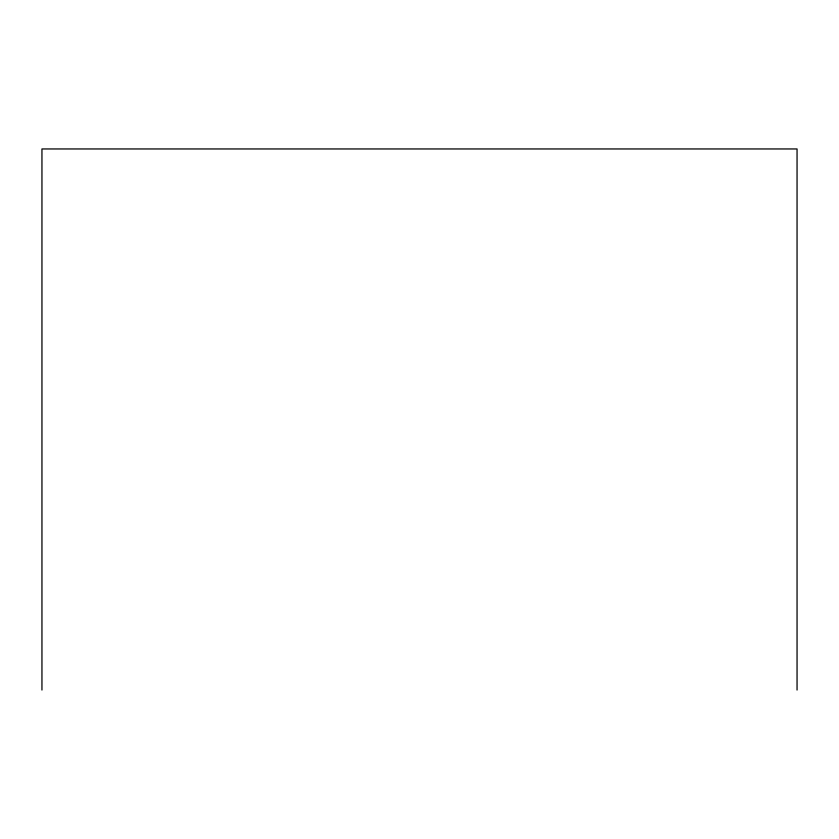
<?xml version="1.0" encoding="UTF-8"?>
<svg xmlns="http://www.w3.org/2000/svg" width="839" height="839" viewBox="0 0 839 839"><rect width="100%" height="100%" fill="white"/><g stroke="black" fill="none" stroke-linecap="round" stroke-linejoin="round"><path stroke-width="1.26" d="M797.05 690.046L797.05 148.954L41.95 148.954L41.95 690.046"/></g></svg>
